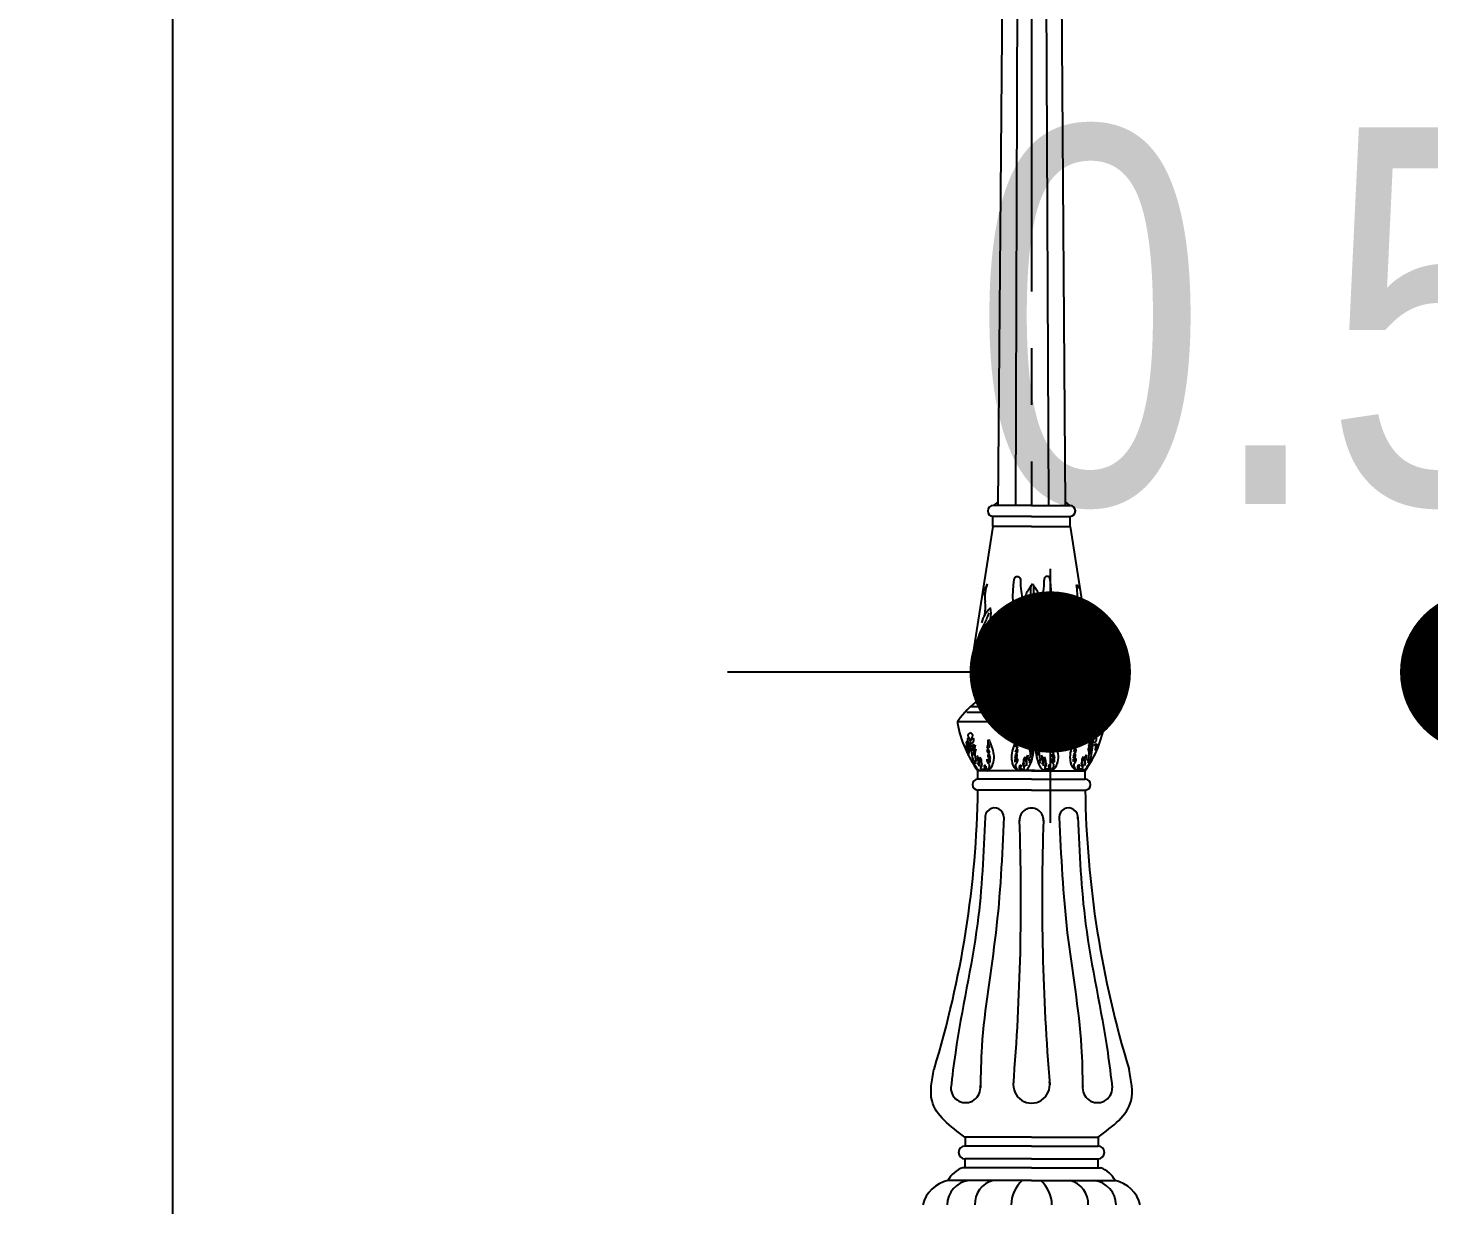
# Model space of a CAD drawing. Header units: metres. Extents: x 563371 to 571261, y 2062953 to 2068466.
# Drawn here: x 568685.32 to 568691.83, y 2065920.24 to 2065925.71 of the extents above; entities that cross this region are included whole.
import ezdxf

# ---------------------------------------------------------------- set-up
doc = ezdxf.new("R2010")
doc.units = ezdxf.units.M
doc.linetypes.add('CENTER2', pattern=[1.125, 0.75, -0.125, 0.125, -0.125])
doc.linetypes.add('HIDDEN', pattern=[0.375, 0.25, -0.125])
doc.layers.get('0').update_dxf_attribs({"linetype": 'CONTINUOUS'})
doc.layers.get('DEFPOINTS').update_dxf_attribs({"linetype": 'CONTINUOUS'})
for name, color, linetype in [('Den', 7, 'CONTINUOUS'), ('ghichieudai', 7, 'CONTINUOUS'), ('MATCATDUONG', 8, 'CONTINUOUS'), ('ViaHeSphu', 32, 'CONTINUOUS')]:
    doc.layers.add(name, color=color, linetype=linetype)
doc.styles.add('ktcn', font='VHARIAL.ttf', dxfattribs={"width": 0.8})
doc.dimstyles.new('a', dxfattribs={"dimtxt": 1.75, "dimasz": 0.75, "dimexe": 0.7, "dimexo": 0, "dimgap": 0.75, "dimtad": 1, "dimzin": 0, "dimdsep": 46, "dimtxsty": 'ktcn', "dimblk": 'DOT', "dimcen": 0, "dimazin": 0, "dimtfac": 1, "dimtix": 1, "dimtofl": 0, "dimtmove": 0, "dimatfit": 3, "dimfxl": 1, "dimtolj": 1, "dimtzin": 0, "dimarcsym": 0})

# ---------------------------------------------------------------- blocks, each defined once
blk = doc.blocks.new('den2')
at = {"layer": 'Den', "color": 7}
for p, q in [((-0.451, 52.896), (-0.749, 18.16)), ((0.492, 52.861), (0.738, 18.16)), ((-0.748, 18.238), (-0.836, 18.16)), ((0.738, 18.244), (0.834, 18.16)), ((-0.854, 17.696), (-0.854, 17.92)), ((-0.005, 18.16), (-0.85, 18.16)), ((-0.005, 18.16), (0.84, 18.16)), ((0.844, 17.696), (0.844, 17.92)), ((-0.854, 17.696), (-1.328, 14.698)), ((0.844, 17.696), (1.317, 14.698)), ((-1.187, 13.873), (-1.187, 13.978)), ((1.177, 13.873), (1.177, 13.978)), ((-1.187, 12.133), (-1.187, 12.318)), ((1.177, 12.133), (1.177, 12.318)), ((-1.469, 4.247), (-1.469, 4.051)), ((1.459, 4.247), (1.459, 4.051)), ((-1.469, 3.573), (-1.469, 3.769)), ((1.459, 3.573), (1.459, 3.769)), ((-1.469, 3.573), (-1.521, 3.573)), ((1.459, 3.573), (1.511, 3.573))]:
    blk.add_line(p, q, dxfattribs=at)
at = {"layer": 'Den', "color": 8}
for p, q in [((-0.24, 52.868), (-0.359, 18.16)), ((0.227, 52.881), (0.365, 18.16)), ((-0.005, 17.92), (-0.854, 17.92)), ((-0.005, 17.92), (-0.85, 17.92)), ((-0.005, 17.92), (0.844, 17.92)), ((-0.005, 17.696), (-0.854, 17.696)), ((-0.005, 17.696), (0.844, 17.696)), ((-0.005, 14.22), (-0.963, 14.22)), ((-0.005, 14.22), (0.952, 14.22)), ((-0.005, 14.22), (0.952, 14.22)), ((-0.005, 13.978), (-1.187, 13.978)), ((-0.005, 13.978), (1.177, 13.978)), ((-0.005, 13.601), (-1.432, 13.601)), ((-0.005, 13.723), (-1.326, 13.723)), ((-0.005, 13.873), (-1.187, 13.873)), ((-0.005, 13.873), (1.177, 13.873)), ((-0.005, 13.723), (1.316, 13.723)), ((-0.005, 13.601), (1.421, 13.601)), ((-0.005, 13.398), (-1.636, 13.398)), ((-0.005, 13.398), (1.607, 13.398)), ((-1.431, 12.971), (-1.442, 12.943)), ((-1.431, 12.965), (-1.414, 12.898)), ((-1.41, 13.038), (-1.419, 13.015)), ((-1.419, 13.015), (-1.417, 13)), ((-1.417, 13), (-1.417, 12.984)), ((-1.417, 12.984), (-1.41, 12.965)), ((-1.389, 13.029), (-1.41, 13.038)), ((-1.41, 12.965), (-1.405, 12.952)), ((-1.403, 13.1), (-1.397, 13.117)), ((-1.397, 13.061), (-1.403, 13.1)), ((-1.397, 13.117), (-1.386, 13.134)), ((-1.375, 13.022), (-1.397, 13.061)), ((-1.375, 13.016), (-1.389, 13.029)), ((-1.386, 13.134), (-1.369, 13.145)), ((-1.36, 12.993), (-1.375, 13.016)), ((-1.369, 13.145), (-1.352, 13.156)), ((-1.35, 12.949), (-1.36, 12.993)), ((-1.35, 12.949), (-1.36, 12.993)), ((-1.35, 12.949), (-1.34, 12.993)), ((-1.35, 12.949), (-1.34, 12.993)), ((-1.331, 13.145), (-1.348, 13.156)), ((-1.34, 12.993), (-1.326, 13.016)), ((-1.314, 13.134), (-1.331, 13.145)), ((-1.326, 13.022), (-1.303, 13.061)), ((-1.326, 13.016), (-1.312, 13.029)), ((-1.326, 13.016), (-1.312, 13.029)), ((-1.303, 13.117), (-1.314, 13.134)), ((-1.312, 13.029), (-1.29, 13.038)), ((-1.312, 13.029), (-1.29, 13.038)), ((-1.298, 13.1), (-1.303, 13.117)), ((-1.303, 13.061), (-1.298, 13.1)), ((-1.29, 12.965), (-1.296, 12.952)), ((-1.29, 13.038), (-1.281, 13.015)), ((-1.29, 13.038), (-1.281, 13.015)), ((-1.283, 12.984), (-1.29, 12.965)), ((-1.281, 13.015), (-1.283, 13)), ((-1.281, 13.015), (-1.283, 13)), ((-1.283, 13), (-1.283, 12.984)), ((-0.963, 12.992), (-0.948, 13.008)), ((-0.963, 12.923), (-0.963, 12.992)), ((-0.948, 13.008), (-0.932, 12.977)), ((-0.337, 13.015), (-0.353, 12.984)), ((-0.322, 12.999), (-0.337, 13.015)), ((-0.322, 12.929), (-0.322, 12.999)), ((-0.015, 12.978), (-0.026, 12.95)), ((-0.015, 12.972), (0.002, 12.905)), ((0.006, 13.044), (-0.003, 13.021)), ((-0.003, 13.021), (-0.001, 13.007)), ((-0.001, 13.007), (-0.001, 12.991)), ((-0.001, 12.991), (0.006, 12.971)), ((0.027, 13.035), (0.006, 13.044)), ((0.006, 12.971), (0.011, 12.959)), ((0.013, 13.107), (0.019, 13.124)), ((0.019, 13.068), (0.013, 13.107)), ((0.019, 13.124), (0.03, 13.141)), ((0.041, 13.028), (0.019, 13.068)), ((0.041, 13.023), (0.027, 13.035)), ((0.03, 13.141), (0.047, 13.152)), ((0.056, 13), (0.041, 13.023)), ((0.047, 13.152), (0.064, 13.163)), ((0.066, 12.956), (0.056, 13)), ((0.066, 12.956), (0.056, 13)), ((0.066, 12.956), (0.076, 13)), ((0.066, 12.956), (0.076, 13)), ((0.085, 13.152), (0.068, 13.163)), ((0.076, 13), (0.09, 13.023)), ((0.102, 13.141), (0.085, 13.152)), ((0.09, 13.028), (0.113, 13.068)), ((0.09, 13.023), (0.104, 13.035)), ((0.09, 13.023), (0.104, 13.035)), ((0.113, 13.124), (0.102, 13.141)), ((0.104, 13.035), (0.126, 13.044)), ((0.104, 13.035), (0.126, 13.044)), ((0.118, 13.107), (0.113, 13.124)), ((0.113, 13.068), (0.118, 13.107)), ((0.126, 12.971), (0.12, 12.959)), ((0.126, 13.044), (0.135, 13.021)), ((0.126, 13.044), (0.135, 13.021)), ((0.133, 12.991), (0.126, 12.971)), ((0.135, 13.021), (0.133, 13.007)), ((0.135, 13.021), (0.133, 13.007)), ((0.133, 13.007), (0.133, 12.991)), ((0.453, 12.999), (0.469, 13.015)), ((0.453, 12.929), (0.453, 12.999)), ((0.469, 13.015), (0.484, 12.984)), ((0.95, 13.022), (0.934, 12.991)), ((0.965, 13.006), (0.95, 13.022)), ((0.965, 12.936), (0.965, 13.006)), ((1.272, 12.985), (1.26, 12.957)), ((1.272, 12.979), (1.289, 12.912)), ((1.293, 13.051), (1.284, 13.028)), ((1.284, 13.028), (1.285, 13.014)), ((1.285, 13.014), (1.285, 12.998)), ((1.285, 12.998), (1.293, 12.978)), ((1.314, 13.042), (1.293, 13.051)), ((1.293, 12.978), (1.298, 12.966)), ((1.298, 12.966), (1.309, 12.95)), ((1.3, 13.114), (1.305, 13.131)), ((1.305, 13.075), (1.3, 13.114)), ((1.305, 13.131), (1.317, 13.148)), ((1.328, 13.035), (1.305, 13.075)), ((1.328, 13.03), (1.314, 13.042)), ((1.317, 13.148), (1.334, 13.159)), ((1.342, 13.007), (1.328, 13.03)), ((1.334, 13.159), (1.35, 13.17)), ((1.353, 12.963), (1.342, 13.007)), ((1.353, 12.963), (1.342, 13.007)), ((1.353, 12.963), (1.363, 13.007)), ((1.353, 12.963), (1.363, 13.007)), ((1.372, 13.159), (1.355, 13.17)), ((1.363, 13.007), (1.377, 13.03)), ((1.388, 13.148), (1.372, 13.159)), ((1.377, 13.035), (1.4, 13.075)), ((1.377, 13.03), (1.391, 13.042)), ((1.377, 13.03), (1.391, 13.042)), ((1.4, 13.131), (1.388, 13.148)), ((1.391, 13.042), (1.413, 13.051)), ((1.391, 13.042), (1.413, 13.051)), ((1.407, 12.966), (1.397, 12.95)), ((1.405, 13.114), (1.4, 13.131)), ((1.4, 13.075), (1.405, 13.114)), ((1.413, 12.978), (1.407, 12.966)), ((1.413, 13.051), (1.421, 13.028)), ((1.413, 13.051), (1.421, 13.028)), ((1.42, 12.998), (1.413, 12.978)), ((1.421, 13.028), (1.42, 13.014)), ((1.421, 13.028), (1.42, 13.014)), ((1.42, 13.014), (1.42, 12.998)), ((-1.454, 12.881), (-1.437, 12.808)), ((-1.437, 12.876), (-1.454, 12.881)), ((-1.442, 12.943), (-1.437, 12.898)), ((-1.437, 12.898), (-1.42, 12.87)), ((-1.437, 12.808), (-1.426, 12.752)), ((-1.426, 12.752), (-1.42, 12.707)), ((-1.42, 12.87), (-1.403, 12.842)), ((-1.414, 12.898), (-1.386, 12.876)), ((-1.405, 12.952), (-1.394, 12.936)), ((-1.403, 12.842), (-1.403, 12.797)), ((-1.403, 12.797), (-1.386, 12.752)), ((-1.394, 12.936), (-1.385, 12.926)), ((-1.386, 12.876), (-1.369, 12.853)), ((-1.385, 12.926), (-1.368, 12.917)), ((-1.315, 12.926), (-1.333, 12.917)), ((-1.314, 12.876), (-1.331, 12.853)), ((-1.306, 12.936), (-1.315, 12.926)), ((-1.286, 12.898), (-1.314, 12.876)), ((-1.298, 12.797), (-1.314, 12.752)), ((-1.296, 12.952), (-1.306, 12.936)), ((-1.281, 12.707), (-1.303, 12.651)), ((-1.281, 12.87), (-1.298, 12.842)), ((-1.298, 12.842), (-1.298, 12.797)), ((-1.264, 12.898), (-1.281, 12.87)), ((-1.275, 12.752), (-1.281, 12.707)), ((-1.264, 12.808), (-1.275, 12.752)), ((-1.264, 12.876), (-1.247, 12.881)), ((-1.247, 12.881), (-1.264, 12.808)), ((-1.258, 12.791), (-1.23, 12.797)), ((-1.23, 12.797), (-1.253, 12.718)), ((-1.253, 12.718), (-1.253, 12.662)), ((-1.253, 12.662), (-1.247, 12.606)), ((-1.168, 12.583), (-1.202, 12.656)), ((-1.202, 12.656), (-1.191, 12.583)), ((-0.979, 12.845), (-0.963, 12.892)), ((-0.955, 12.783), (-0.979, 12.845)), ((-0.979, 12.745), (-0.971, 12.783)), ((-0.932, 12.667), (-0.979, 12.745)), ((-0.971, 12.783), (-0.948, 12.737)), ((-0.924, 12.83), (-0.963, 12.923)), ((-0.963, 12.892), (-0.963, 12.9)), ((-0.963, 12.9), (-0.94, 12.845)), ((-0.963, 12.621), (-0.963, 12.675)), ((-0.963, 12.675), (-0.932, 12.644)), ((-0.924, 12.721), (-0.955, 12.783)), ((-0.948, 12.737), (-0.924, 12.721)), ((-0.94, 12.845), (-0.924, 12.83)), ((-0.917, 12.59), (-0.932, 12.667)), ((-0.368, 12.597), (-0.353, 12.674)), ((-0.36, 12.837), (-0.322, 12.929)), ((-0.345, 12.852), (-0.36, 12.837)), ((-0.36, 12.728), (-0.329, 12.79)), ((-0.337, 12.744), (-0.36, 12.728)), ((-0.353, 12.674), (-0.306, 12.751)), ((-0.322, 12.682), (-0.353, 12.651)), ((-0.322, 12.906), (-0.345, 12.852)), ((-0.314, 12.79), (-0.337, 12.744)), ((-0.329, 12.79), (-0.306, 12.852)), ((-0.322, 12.898), (-0.322, 12.906)), ((-0.306, 12.852), (-0.322, 12.898)), ((-0.322, 12.628), (-0.322, 12.682)), ((-0.306, 12.751), (-0.314, 12.79)), ((-0.116, 12.59), (-0.083, 12.663)), ((-0.083, 12.663), (-0.094, 12.59)), ((-0.054, 12.804), (-0.032, 12.725)), ((-0.026, 12.798), (-0.054, 12.804)), ((-0.038, 12.888), (-0.021, 12.815)), ((-0.021, 12.882), (-0.038, 12.888)), ((-0.032, 12.669), (-0.038, 12.613)), ((-0.032, 12.725), (-0.032, 12.669)), ((-0.026, 12.95), (-0.021, 12.905)), ((-0.021, 12.905), (-0.004, 12.877)), ((-0.021, 12.815), (-0.009, 12.759)), ((-0.009, 12.759), (-0.004, 12.714)), ((-0.004, 12.877), (0.013, 12.848)), ((-0.004, 12.714), (0.019, 12.657)), ((0.002, 12.905), (0.03, 12.882)), ((0.011, 12.959), (0.022, 12.943)), ((0.013, 12.848), (0.013, 12.804)), ((0.013, 12.804), (0.03, 12.759)), ((0.022, 12.943), (0.031, 12.932)), ((0.03, 12.882), (0.047, 12.86)), ((0.031, 12.932), (0.048, 12.923)), ((0.101, 12.932), (0.083, 12.923)), ((0.102, 12.882), (0.085, 12.86)), ((0.11, 12.943), (0.101, 12.932)), ((0.13, 12.905), (0.102, 12.882)), ((0.118, 12.804), (0.102, 12.759)), ((0.12, 12.959), (0.11, 12.943)), ((0.135, 12.714), (0.113, 12.657)), ((0.135, 12.877), (0.118, 12.848)), ((0.118, 12.848), (0.118, 12.804)), ((0.152, 12.905), (0.135, 12.877)), ((0.141, 12.759), (0.135, 12.714)), ((0.152, 12.815), (0.141, 12.759)), ((0.152, 12.882), (0.169, 12.888)), ((0.169, 12.888), (0.152, 12.815)), ((0.158, 12.798), (0.186, 12.804)), ((0.186, 12.804), (0.163, 12.725)), ((0.163, 12.725), (0.163, 12.669)), ((0.163, 12.669), (0.169, 12.613)), ((0.248, 12.59), (0.214, 12.663)), ((0.214, 12.663), (0.225, 12.59)), ((0.438, 12.852), (0.453, 12.898)), ((0.461, 12.79), (0.438, 12.852)), ((0.438, 12.751), (0.445, 12.79)), ((0.484, 12.674), (0.438, 12.751)), ((0.445, 12.79), (0.469, 12.744)), ((0.492, 12.837), (0.453, 12.929)), ((0.453, 12.898), (0.453, 12.906)), ((0.453, 12.906), (0.476, 12.852)), ((0.453, 12.628), (0.453, 12.682)), ((0.453, 12.682), (0.484, 12.651)), ((0.492, 12.728), (0.461, 12.79)), ((0.469, 12.744), (0.492, 12.728)), ((0.476, 12.852), (0.492, 12.837)), ((0.5, 12.597), (0.484, 12.674)), ((0.919, 12.604), (0.934, 12.681)), ((0.926, 12.844), (0.965, 12.936)), ((0.942, 12.859), (0.926, 12.844)), ((0.926, 12.735), (0.957, 12.797)), ((0.95, 12.751), (0.926, 12.735)), ((0.934, 12.658), (0.926, 12.635)), ((0.934, 12.681), (0.981, 12.758)), ((0.965, 12.689), (0.934, 12.658)), ((0.965, 12.913), (0.942, 12.859)), ((0.973, 12.797), (0.95, 12.751)), ((0.957, 12.797), (0.981, 12.859)), ((0.965, 12.905), (0.965, 12.913)), ((0.981, 12.859), (0.965, 12.905)), ((0.965, 12.635), (0.965, 12.689)), ((0.981, 12.758), (0.973, 12.797)), ((1.171, 12.597), (1.204, 12.67)), ((1.204, 12.67), (1.193, 12.597)), ((1.232, 12.811), (1.255, 12.732)), ((1.26, 12.805), (1.232, 12.811)), ((1.249, 12.895), (1.266, 12.822)), ((1.266, 12.889), (1.249, 12.895)), ((1.255, 12.676), (1.249, 12.62)), ((1.255, 12.732), (1.255, 12.676)), ((1.26, 12.957), (1.266, 12.912)), ((1.266, 12.912), (1.283, 12.884)), ((1.266, 12.822), (1.277, 12.766)), ((1.277, 12.766), (1.283, 12.721)), ((1.283, 12.884), (1.3, 12.855)), ((1.283, 12.721), (1.305, 12.665)), ((1.289, 12.912), (1.317, 12.889)), ((1.3, 12.855), (1.3, 12.811)), ((1.3, 12.811), (1.317, 12.766)), ((1.309, 12.95), (1.318, 12.939)), ((1.317, 12.889), (1.334, 12.867)), ((1.318, 12.939), (1.335, 12.93)), ((1.388, 12.939), (1.37, 12.93)), ((1.388, 12.889), (1.372, 12.867)), ((1.397, 12.95), (1.388, 12.939)), ((1.417, 12.912), (1.388, 12.889)), ((1.405, 12.811), (1.388, 12.766)), ((1.422, 12.884), (1.405, 12.855)), ((1.405, 12.855), (1.405, 12.811)), ((1.439, 12.912), (1.422, 12.884)), ((1.439, 12.889), (1.456, 12.895)), ((1.456, 12.895), (1.439, 12.822)), ((-1.247, 12.606), (-1.23, 12.572)), ((-1.23, 12.572), (-1.247, 12.527)), ((-1.219, 12.55), (-1.247, 12.51)), ((-1.247, 12.51), (-1.23, 12.471)), ((-1.191, 12.583), (-1.219, 12.55)), ((-1.18, 12.454), (-1.174, 12.516)), ((-1.174, 12.516), (-1.168, 12.583)), ((-1.165, 12.482), (-1.168, 12.474)), ((-1.165, 12.482), (-1.168, 12.474)), ((-1.168, 12.474), (-1.168, 12.457)), ((-1.168, 12.474), (-1.168, 12.457)), ((-1.168, 12.457), (-1.168, 12.453)), ((-1.168, 12.457), (-1.168, 12.453)), ((-1.168, 12.453), (-1.168, 12.439)), ((-1.168, 12.453), (-1.168, 12.439)), ((-1.168, 12.439), (-1.168, 12.433)), ((-1.168, 12.439), (-1.168, 12.433)), ((-1.168, 12.433), (-1.165, 12.422)), ((-1.168, 12.433), (-1.165, 12.422)), ((-1.164, 12.583), (-1.165, 12.609)), ((-1.164, 12.583), (-1.165, 12.609)), ((-1.162, 12.491), (-1.165, 12.482)), ((-1.162, 12.491), (-1.165, 12.482)), ((-1.161, 12.557), (-1.164, 12.583)), ((-1.161, 12.557), (-1.164, 12.583)), ((-1.157, 12.502), (-1.162, 12.491)), ((-1.157, 12.502), (-1.162, 12.491)), ((-1.153, 12.539), (-1.161, 12.557)), ((-1.153, 12.539), (-1.161, 12.557)), ((-1.151, 12.515), (-1.157, 12.502)), ((-1.151, 12.515), (-1.157, 12.502)), ((-1.15, 12.522), (-1.153, 12.539)), ((-1.15, 12.522), (-1.153, 12.539)), ((-1.148, 12.524), (-1.151, 12.515)), ((-1.148, 12.524), (-1.151, 12.515)), ((-1.146, 12.534), (-1.148, 12.524)), ((-1.146, 12.534), (-1.148, 12.524)), ((-1.144, 12.589), (-1.146, 12.574)), ((-1.144, 12.589), (-1.146, 12.574)), ((-1.146, 12.574), (-1.146, 12.554)), ((-1.146, 12.574), (-1.146, 12.554)), ((-1.146, 12.554), (-1.146, 12.534)), ((-1.146, 12.554), (-1.146, 12.534)), ((-1.141, 12.6), (-1.144, 12.589)), ((-1.141, 12.6), (-1.144, 12.589)), ((-1.139, 12.614), (-1.141, 12.6)), ((-1.139, 12.614), (-1.141, 12.6)), ((-1.13, 12.602), (-1.139, 12.614)), ((-1.13, 12.602), (-1.139, 12.614)), ((-1.123, 12.588), (-1.13, 12.602)), ((-1.123, 12.588), (-1.13, 12.602)), ((-1.127, 12.417), (-1.13, 12.4)), ((-1.124, 12.429), (-1.127, 12.417)), ((-1.124, 12.429), (-1.127, 12.417)), ((-1.116, 12.456), (-1.124, 12.429)), ((-1.116, 12.456), (-1.124, 12.429)), ((-1.11, 12.555), (-1.123, 12.588)), ((-1.11, 12.555), (-1.123, 12.588)), ((-1.123, 12.369), (-1.12, 12.379)), ((-1.123, 12.359), (-1.123, 12.369)), ((-1.113, 12.349), (-1.123, 12.359)), ((-1.12, 12.379), (-1.116, 12.387)), ((-1.108, 12.48), (-1.116, 12.456)), ((-1.108, 12.48), (-1.116, 12.456)), ((-1.116, 12.387), (-1.112, 12.395)), ((-1.099, 12.344), (-1.113, 12.349)), ((-1.112, 12.395), (-1.106, 12.407)), ((-1.106, 12.529), (-1.11, 12.555)), ((-1.106, 12.529), (-1.11, 12.555)), ((-1.108, 12.48), (-1.106, 12.503)), ((-1.108, 12.48), (-1.106, 12.503)), ((-1.098, 12.487), (-1.108, 12.48)), ((-1.098, 12.487), (-1.108, 12.48)), ((-1.106, 12.503), (-1.106, 12.529)), ((-1.106, 12.503), (-1.106, 12.529)), ((-1.106, 12.407), (-1.102, 12.424)), ((-1.102, 12.424), (-1.098, 12.442)), ((-1.102, 12.424), (-1.098, 12.442)), ((-1.095, 12.48), (-1.098, 12.487)), ((-1.095, 12.48), (-1.098, 12.487)), ((-1.098, 12.442), (-1.095, 12.47)), ((-1.098, 12.442), (-1.095, 12.47)), ((-1.095, 12.47), (-1.095, 12.48)), ((-1.095, 12.47), (-1.095, 12.48)), ((-0.979, 12.536), (-0.979, 12.574)), ((-0.979, 12.574), (-0.955, 12.567)), ((-0.955, 12.481), (-0.979, 12.536)), ((-0.979, 12.319), (-0.932, 12.396)), ((-0.917, 12.559), (-0.963, 12.621)), ((-0.955, 12.567), (-0.94, 12.52)), ((-0.932, 12.458), (-0.955, 12.481)), ((-0.94, 12.52), (-0.924, 12.497)), ((-0.932, 12.644), (-0.924, 12.621)), ((-0.932, 12.427), (-0.932, 12.458)), ((-0.932, 12.396), (-0.932, 12.427)), ((-0.924, 12.621), (-0.917, 12.59)), ((-0.924, 12.497), (-0.917, 12.505)), ((-0.917, 12.505), (-0.917, 12.559)), ((-0.36, 12.628), (-0.368, 12.597)), ((-0.368, 12.566), (-0.322, 12.628)), ((-0.368, 12.511), (-0.368, 12.566)), ((-0.36, 12.504), (-0.368, 12.511)), ((-0.353, 12.651), (-0.36, 12.628)), ((-0.345, 12.527), (-0.36, 12.504)), ((-0.353, 12.465), (-0.329, 12.488)), ((-0.353, 12.434), (-0.353, 12.465)), ((-0.353, 12.403), (-0.353, 12.434)), ((-0.306, 12.326), (-0.353, 12.403)), ((-0.329, 12.573), (-0.345, 12.527)), ((-0.306, 12.581), (-0.329, 12.573)), ((-0.329, 12.488), (-0.306, 12.542)), ((-0.306, 12.542), (-0.306, 12.581)), ((-0.19, 12.486), (-0.187, 12.493)), ((-0.19, 12.476), (-0.19, 12.486)), ((-0.187, 12.448), (-0.19, 12.476)), ((-0.187, 12.493), (-0.177, 12.486)), ((-0.183, 12.43), (-0.187, 12.448)), ((-0.185, 12.351), (-0.171, 12.356)), ((-0.178, 12.413), (-0.183, 12.43)), ((-0.178, 12.535), (-0.174, 12.562)), ((-0.178, 12.51), (-0.178, 12.535)), ((-0.177, 12.486), (-0.178, 12.51)), ((-0.173, 12.402), (-0.178, 12.413)), ((-0.177, 12.486), (-0.169, 12.462)), ((-0.174, 12.562), (-0.162, 12.594)), ((-0.169, 12.394), (-0.173, 12.402)), ((-0.171, 12.356), (-0.162, 12.366)), ((-0.169, 12.462), (-0.16, 12.436)), ((-0.164, 12.385), (-0.169, 12.394)), ((-0.162, 12.375), (-0.164, 12.385)), ((-0.162, 12.594), (-0.155, 12.608)), ((-0.162, 12.366), (-0.162, 12.375)), ((-0.16, 12.436), (-0.157, 12.423)), ((-0.157, 12.423), (-0.155, 12.406)), ((-0.155, 12.608), (-0.146, 12.621)), ((-0.146, 12.621), (-0.143, 12.607)), ((-0.143, 12.607), (-0.14, 12.596)), ((-0.14, 12.596), (-0.139, 12.58)), ((-0.139, 12.58), (-0.139, 12.561)), ((-0.139, 12.561), (-0.139, 12.541)), ((-0.139, 12.541), (-0.136, 12.531)), ((-0.136, 12.531), (-0.133, 12.521)), ((-0.135, 12.528), (-0.132, 12.545)), ((-0.133, 12.521), (-0.128, 12.509)), ((-0.132, 12.545), (-0.124, 12.563)), ((-0.128, 12.509), (-0.122, 12.497)), ((-0.124, 12.563), (-0.121, 12.59)), ((-0.122, 12.497), (-0.119, 12.489)), ((-0.121, 12.59), (-0.119, 12.615)), ((-0.119, 12.489), (-0.117, 12.481)), ((-0.117, 12.44), (-0.119, 12.429)), ((-0.117, 12.481), (-0.117, 12.464)), ((-0.117, 12.464), (-0.117, 12.46)), ((-0.117, 12.46), (-0.117, 12.446)), ((-0.117, 12.446), (-0.117, 12.44)), ((-0.111, 12.523), (-0.116, 12.59)), ((-0.105, 12.461), (-0.111, 12.523)), ((-0.094, 12.59), (-0.066, 12.556)), ((-0.066, 12.556), (-0.038, 12.517)), ((-0.038, 12.613), (-0.054, 12.579)), ((-0.054, 12.579), (-0.038, 12.534)), ((-0.038, 12.517), (-0.054, 12.478)), ((0.169, 12.613), (0.186, 12.579)), ((0.186, 12.579), (0.169, 12.534)), ((0.197, 12.556), (0.169, 12.517)), ((0.169, 12.517), (0.186, 12.478)), ((0.225, 12.59), (0.197, 12.556)), ((0.237, 12.461), (0.242, 12.523)), ((0.242, 12.523), (0.248, 12.59)), ((0.251, 12.489), (0.248, 12.481)), ((0.251, 12.489), (0.248, 12.481)), ((0.248, 12.481), (0.248, 12.464)), ((0.248, 12.481), (0.248, 12.464)), ((0.248, 12.464), (0.248, 12.46)), ((0.248, 12.464), (0.248, 12.46)), ((0.248, 12.46), (0.248, 12.446)), ((0.248, 12.46), (0.248, 12.446)), ((0.248, 12.446), (0.248, 12.44)), ((0.248, 12.446), (0.248, 12.44)), ((0.248, 12.44), (0.251, 12.429)), ((0.248, 12.44), (0.251, 12.429)), ((0.252, 12.59), (0.251, 12.615)), ((0.252, 12.59), (0.251, 12.615)), ((0.254, 12.497), (0.251, 12.489)), ((0.254, 12.497), (0.251, 12.489)), ((0.255, 12.563), (0.252, 12.59)), ((0.255, 12.563), (0.252, 12.59)), ((0.259, 12.509), (0.254, 12.497)), ((0.259, 12.509), (0.254, 12.497)), ((0.263, 12.545), (0.255, 12.563)), ((0.263, 12.545), (0.255, 12.563)), ((0.265, 12.521), (0.259, 12.509)), ((0.265, 12.521), (0.259, 12.509)), ((0.266, 12.528), (0.263, 12.545)), ((0.266, 12.528), (0.263, 12.545)), ((0.268, 12.531), (0.265, 12.521)), ((0.268, 12.531), (0.265, 12.521)), ((0.271, 12.541), (0.268, 12.531)), ((0.271, 12.541), (0.268, 12.531)), ((0.272, 12.596), (0.271, 12.58)), ((0.272, 12.596), (0.271, 12.58)), ((0.271, 12.58), (0.271, 12.561)), ((0.271, 12.58), (0.271, 12.561)), ((0.271, 12.561), (0.271, 12.541)), ((0.271, 12.561), (0.271, 12.541)), ((0.275, 12.607), (0.272, 12.596)), ((0.275, 12.607), (0.272, 12.596)), ((0.278, 12.621), (0.275, 12.607)), ((0.278, 12.621), (0.275, 12.607)), ((0.286, 12.608), (0.278, 12.621)), ((0.286, 12.608), (0.278, 12.621)), ((0.293, 12.594), (0.286, 12.608)), ((0.293, 12.594), (0.286, 12.608)), ((0.289, 12.423), (0.286, 12.406)), ((0.292, 12.436), (0.289, 12.423)), ((0.292, 12.436), (0.289, 12.423)), ((0.3, 12.462), (0.292, 12.436)), ((0.3, 12.462), (0.292, 12.436)), ((0.306, 12.562), (0.293, 12.594)), ((0.306, 12.562), (0.293, 12.594)), ((0.293, 12.375), (0.296, 12.385)), ((0.293, 12.366), (0.293, 12.375)), ((0.303, 12.356), (0.293, 12.366)), ((0.296, 12.385), (0.3, 12.394)), ((0.308, 12.486), (0.3, 12.462)), ((0.308, 12.486), (0.3, 12.462)), ((0.3, 12.394), (0.304, 12.402)), ((0.317, 12.351), (0.303, 12.356)), ((0.304, 12.402), (0.31, 12.413)), ((0.31, 12.535), (0.306, 12.562)), ((0.31, 12.535), (0.306, 12.562)), ((0.308, 12.486), (0.31, 12.51)), ((0.308, 12.486), (0.31, 12.51)), ((0.318, 12.493), (0.308, 12.486)), ((0.318, 12.493), (0.308, 12.486)), ((0.31, 12.51), (0.31, 12.535)), ((0.31, 12.51), (0.31, 12.535)), ((0.31, 12.413), (0.314, 12.43)), ((0.314, 12.43), (0.318, 12.448)), ((0.314, 12.43), (0.318, 12.448)), ((0.321, 12.486), (0.318, 12.493)), ((0.321, 12.486), (0.318, 12.493)), ((0.318, 12.448), (0.321, 12.476)), ((0.318, 12.448), (0.321, 12.476)), ((0.321, 12.476), (0.321, 12.486)), ((0.321, 12.476), (0.321, 12.486)), ((0.438, 12.542), (0.438, 12.581)), ((0.438, 12.581), (0.461, 12.573)), ((0.461, 12.488), (0.438, 12.542)), ((0.438, 12.326), (0.484, 12.403)), ((0.5, 12.566), (0.453, 12.628)), ((0.461, 12.573), (0.476, 12.527)), ((0.484, 12.465), (0.461, 12.488)), ((0.476, 12.527), (0.492, 12.504)), ((0.484, 12.651), (0.492, 12.628)), ((0.484, 12.434), (0.484, 12.465)), ((0.484, 12.403), (0.484, 12.434)), ((0.492, 12.628), (0.5, 12.597)), ((0.492, 12.504), (0.5, 12.511)), ((0.5, 12.511), (0.5, 12.566)), ((0.926, 12.635), (0.919, 12.604)), ((0.919, 12.573), (0.965, 12.635)), ((0.919, 12.518), (0.919, 12.573)), ((0.926, 12.511), (0.919, 12.518)), ((0.942, 12.534), (0.926, 12.511)), ((0.934, 12.472), (0.957, 12.495)), ((0.934, 12.441), (0.934, 12.472)), ((0.934, 12.41), (0.934, 12.441)), ((0.981, 12.333), (0.934, 12.41)), ((0.957, 12.58), (0.942, 12.534)), ((0.981, 12.588), (0.957, 12.58)), ((0.957, 12.495), (0.981, 12.549)), ((0.981, 12.549), (0.981, 12.588)), ((1.097, 12.493), (1.1, 12.5)), ((1.097, 12.483), (1.097, 12.493)), ((1.1, 12.455), (1.097, 12.483)), ((1.1, 12.5), (1.11, 12.493)), ((1.104, 12.437), (1.1, 12.455)), ((1.102, 12.358), (1.115, 12.363)), ((1.108, 12.42), (1.104, 12.437)), ((1.108, 12.542), (1.113, 12.569)), ((1.108, 12.517), (1.108, 12.542)), ((1.11, 12.493), (1.108, 12.517)), ((1.114, 12.409), (1.108, 12.42)), ((1.11, 12.493), (1.118, 12.469)), ((1.113, 12.569), (1.125, 12.601)), ((1.118, 12.401), (1.114, 12.409)), ((1.115, 12.363), (1.125, 12.373)), ((1.118, 12.469), (1.127, 12.443)), ((1.123, 12.392), (1.118, 12.401)), ((1.125, 12.383), (1.123, 12.392)), ((1.125, 12.601), (1.132, 12.615)), ((1.125, 12.373), (1.125, 12.383)), ((1.127, 12.443), (1.13, 12.43)), ((1.13, 12.43), (1.132, 12.413)), ((1.132, 12.615), (1.141, 12.628)), ((1.141, 12.628), (1.144, 12.614)), ((1.144, 12.614), (1.146, 12.603)), ((1.146, 12.603), (1.148, 12.587)), ((1.148, 12.587), (1.148, 12.568)), ((1.148, 12.568), (1.148, 12.548)), ((1.148, 12.548), (1.151, 12.538)), ((1.151, 12.538), (1.153, 12.528)), ((1.152, 12.535), (1.155, 12.552)), ((1.153, 12.528), (1.159, 12.516)), ((1.155, 12.552), (1.163, 12.57)), ((1.159, 12.516), (1.165, 12.505)), ((1.163, 12.57), (1.166, 12.597)), ((1.165, 12.505), (1.167, 12.496)), ((1.166, 12.597), (1.167, 12.622)), ((1.167, 12.496), (1.17, 12.488)), ((1.17, 12.447), (1.167, 12.436)), ((1.17, 12.488), (1.17, 12.471)), ((1.17, 12.471), (1.17, 12.467)), ((1.17, 12.467), (1.17, 12.453)), ((1.17, 12.453), (1.17, 12.447)), ((1.176, 12.53), (1.171, 12.597)), ((1.182, 12.468), (1.176, 12.53)), ((1.193, 12.597), (1.221, 12.563)), ((1.221, 12.563), (1.249, 12.524)), ((1.249, 12.62), (1.232, 12.586)), ((1.232, 12.586), (1.249, 12.541)), ((1.249, 12.524), (1.232, 12.485)), ((-0.005, 12.318), (-1.187, 12.318)), ((-0.005, 12.133), (-1.187, 12.133)), ((0.066, 12.321), (-0.293, 12.321)), ((-0.005, 12.318), (1.177, 12.318)), ((-0.005, 12.133), (1.177, 12.133)), ((0.066, 12.321), (0.425, 12.321)), ((0.066, 12.321), (0.425, 12.321)), ((1.183, 12.328), (0.993, 12.328)), ((-0.005, 11.893), (-1.187, 11.893)), ((-0.005, 11.893), (1.177, 11.893)), ((-0.005, 4.247), (-1.469, 4.247)), ((-0.005, 4.051), (-1.469, 4.051)), ((-0.005, 4.247), (1.459, 4.247)), ((-0.005, 4.051), (1.459, 4.051)), ((-0.005, 3.769), (-1.469, 3.769)), ((-0.005, 3.769), (1.459, 3.769)), ((-0.005, 3.573), (-1.469, 3.573)), ((-0.005, 3.573), (1.459, 3.573)), ((-0.005, 3.291), (-1.845, 3.291)), ((-0.005, 3.291), (1.835, 3.291))]:
    blk.add_line(p, q, dxfattribs=at)
at = {"layer": 'Den', "color": 5, "linetype": 'CENTER2', "ltscale": 10}
blk.add_line((-0.004, 52.878), (-0.006, 18.16), dxfattribs=at)
at = {"layer": 'Den', "color": 7}
for centre, radius, start, end in [((-0.85, 18.04), 0.12, 90, 270), ((0.84, 18.04), 0.12, 270, 90), ((-0.799, 14.723), 0.529, 182.7361, 251.9742), ((0.789, 14.723), 0.529, 288.0258, 357.2639), ((-1.197, 14.211), 0.234, 272.3234, 2.074), ((1.186, 14.211), 0.234, 177.926, 267.6766), ((0.498, 11.812), 2.663, 129.2632, 142.8329), ((-0.478, 11.929), 2.554, 35.7426, 49.6006), ((0.934, 13.851), 2.617, 190.7392, 215.8606), ((-0.848, 13.765), 2.488, 324.4578, 350.7223), ((-1.187, 12.013), 0.12, 90, 270), ((1.177, 12.013), 0.12, 270, 90), ((-23.369, 12.223), 22.185, 343.003, 359.1471), ((23.359, 12.223), 22.185, 180.8529, 196.997), ((-1.469, 3.91), 0.141, 90, 270), ((1.459, 3.91), 0.141, 270, 90), ((-1.349, 3.047), 0.553, 108.1171, 153.856), ((1.339, 3.047), 0.553, 26.144, 71.8829), ((-1.698, 2.585), 0.721, 101.8105, 166.5532), ((1.688, 2.585), 0.721, 13.4468, 78.1895)]:
    blk.add_arc(centre, radius, start, end, dxfattribs=at)
at = {"layer": 'Den', "color": 8}
for centre, radius, start, end in [((0.361, 15.689), 1.532, 151.0141, 162.13), ((-0.237, 16.146), 0.795, 158.9473, 187.5671), ((-1.357, 16.123), 2.363, 357.6044, 7.11), ((-0.389, 15.366), 0.751, 133.7354, 163.7783), ((-2.198, 15.938), 1.178, 350.7904, 5.0433), ((-1.614, 15.782), 0.717, 330.204, 10.2208), ((0.601, 15.849), 0.915, 174.0376, 188.402), ((-0.385, 15.674), 0.28, 358.5171, 74.2954), ((0.414, 15.674), 0.28, 105.7046, 181.4829), ((-0.572, 15.849), 0.915, 351.598, 5.9624), ((1.643, 15.782), 0.717, 169.7792, 209.796), ((0.418, 15.366), 0.751, 16.2217, 46.2646), ((1.4, 15.968), 0.4, 171.9075, 213.1477), ((-0.685, 15.165), 0.403, 102.7156, 153.7404), ((-1.093, 15.518), 0.322, 308.6914, 7.1951), ((-0.047, 15.543), 0.344, 166.5414, 217.9278), ((-0.432, 15.378), 0.25, 4.9041, 78.5629), ((0.394, 15.86), 0.712, 191.681, 206.1964), ((0.461, 15.378), 0.25, 101.4371, 175.0959), ((-0.365, 15.86), 0.712, 333.8036, 348.319), ((0.076, 15.543), 0.344, 322.0722, 13.4586), ((1.122, 15.518), 0.322, 172.8049, 231.3086), ((0.714, 15.165), 0.403, 26.2596, 77.2844), ((-0.695, 14.992), 0.337, 125.5722, 160.074), ((-0.761, 15.12), 0.196, 77.743, 131.6503), ((-0.954, 15.3), 0.234, 290.768, 2.8036), ((-0.076, 15.356), 0.38, 176.4046, 219.414), ((-0.46, 15.149), 0.23, 17.6374, 88.6668), ((0.489, 15.149), 0.23, 91.3332, 162.3626), ((0.105, 15.356), 0.38, 320.586, 3.5954), ((0.983, 15.3), 0.234, 177.1964, 249.232), ((0.79, 15.12), 0.196, 48.3497, 102.257), ((0.724, 14.992), 0.337, 19.926, 54.4278), ((-0.505, 14.72), 0.515, 166.9535, 197.5306), ((-0.782, 14.785), 0.23, 118.0463, 167.0911), ((-0.83, 14.742), 0.114, 94.9061, 164.0131), ((-0.82, 14.944), 0.146, 67.7783, 137.0148), ((-0.843, 14.921), 0.082, 357.4618, 125.2656), ((-0.828, 14.784), 0.0732, 13.0849, 99.5678), ((-0.816, 14.95), 0.14, 11.9811, 68.3401), ((-0.816, 14.95), 0.14, 11.9811, 68.3401), ((-0.446, 14.963), 0.147, 118.2329, 174.5919), ((-0.442, 14.958), 0.154, 49.5582, 118.7947), ((-0.415, 14.936), 0.0862, 61.3074, 189.1112), ((-0.414, 14.791), 0.0768, 87.0051, 173.4881), ((-0.407, 14.747), 0.12, 22.5599, 91.6669), ((-0.462, 14.787), 0.242, 19.4819, 68.5267), ((-0.867, 14.617), 0.704, 31.9376, 44.9931), ((-0.743, 14.686), 0.54, 349.0424, 19.6195), ((0.772, 14.686), 0.54, 160.3805, 190.9576), ((0.491, 14.787), 0.242, 111.4733, 160.5181), ((0.896, 14.617), 0.704, 135.0069, 148.0624), ((0.435, 14.747), 0.12, 88.3331, 157.4401), ((0.471, 14.958), 0.154, 61.2053, 130.4418), ((0.444, 14.936), 0.0862, 350.8888, 118.6926), ((0.443, 14.791), 0.0768, 6.5119, 92.9949), ((0.475, 14.963), 0.147, 5.4081, 61.7671), ((0.845, 14.95), 0.14, 111.6599, 168.0189), ((0.845, 14.95), 0.14, 111.6599, 168.0189), ((0.857, 14.784), 0.0732, 80.4322, 166.9151), ((0.872, 14.921), 0.082, 54.7344, 182.5382), ((0.849, 14.944), 0.146, 42.9852, 112.2217), ((0.859, 14.742), 0.114, 15.9869, 85.0939), ((0.811, 14.785), 0.23, 12.9089, 61.9537), ((0.534, 14.72), 0.515, 342.4694, 13.0465), ((-0.693, 14.729), 0.411, 175.192, 223.3153), ((-0.776, 14.641), 0.232, 198.9169, 253.3895), ((-0.683, 14.698), 0.268, 163.6762, 238.7056), ((-0.727, 14.436), 0.101, 29.8809, 160.8842), ((-0.478, 14.416), 0.106, 25.6887, 156.692), ((-0.554, 14.684), 0.281, 307.8674, 22.8968), ((-0.451, 14.635), 0.243, 293.1835, 347.6561), ((0.48, 14.635), 0.243, 192.3439, 246.8165), ((0.583, 14.684), 0.281, 157.1032, 232.1326), ((0.507, 14.416), 0.106, 23.308, 154.3113), ((0.756, 14.436), 0.101, 19.1158, 150.1191), ((0.712, 14.698), 0.268, 301.2944, 16.3238), ((0.805, 14.641), 0.232, 286.6105, 341.0831), ((0.721, 14.729), 0.411, 316.6847, 4.808), ((-0.863, 14.489), 0.273, 231.5883, 293.8669), ((-0.788, 14.667), 0.3, 227.2398, 265.5721), ((-0.74, 14.451), 0.0845, 167.7566, 264.8099), ((-0.796, 14.409), 0.175, 284.404, 26.2385), ((-0.747, 14.432), 0.0642, 269.8464, 354.8546), ((-0.713, 14.432), 0.0304, 347.338, 142.8713), ((-0.402, 14.396), 0.184, 160.3345, 262.1689), ((-0.492, 14.411), 0.0319, 43.7017, 199.235), ((-0.456, 14.414), 0.0674, 191.7184, 276.7265), ((-0.466, 14.434), 0.0887, 281.763, 18.8164), ((-0.339, 14.596), 0.392, 256.9616, 334.331), ((0.368, 14.596), 0.392, 205.669, 283.0384), ((0.495, 14.434), 0.0887, 161.1836, 258.237), ((0.431, 14.396), 0.184, 277.8311, 19.6655), ((0.485, 14.414), 0.0674, 263.2735, 348.2816), ((0.521, 14.411), 0.0319, 340.765, 136.2983), ((0.825, 14.409), 0.175, 153.7615, 255.596), ((0.742, 14.432), 0.0304, 37.1287, 192.662), ((0.776, 14.432), 0.0642, 185.1454, 270.1536), ((0.769, 14.451), 0.0845, 275.1901, 12.2434), ((0.892, 14.489), 0.273, 246.1331, 308.4117), ((0.817, 14.667), 0.3, 274.4279, 312.7602), ((-1.574, 13.379), 0.0651, 139.9534, 193.4271), ((1.544, 13.379), 0.0651, 346.5729, 40.0466), ((-1.053, 12.503), 0.198, 288.0258, 357.2639), ((-0.232, 12.509), 0.198, 182.7361, 251.9742), ((0.363, 12.509), 0.198, 288.0258, 357.2639), ((1.055, 12.516), 0.198, 182.7361, 251.9742), ((-0.819, 11.292), 0.206, 0, 188.4219), ((-0.005, 11.231), 0.264, 355.9836, 184.0164), ((-0.005, 11.231), 0.264, 355.9836, 184.0164), ((0.809, 11.292), 0.206, 351.5781, 180), ((-50.058, 9.476), 49.82, 355.3039, 2.0189), ((-50.058, 9.476), 49.82, 355.3039, 2.0189), ((50.048, 9.476), 49.82, 177.9811, 184.6961), ((50.048, 9.476), 49.82, 177.9811, 184.6961), ((-1.457, 5.332), 0.326, 180, 7.995), ((-0.005, 5.397), 0.401, 170.6827, 9.3173), ((-0.005, 5.397), 0.401, 170.6827, 9.3173), ((1.447, 5.332), 0.326, 172.005, 0), ((-1.321, 2.75), 0.545, 97.0392, 179.733), ((-0.721, 2.773), 0.534, 104.1444, 182.1165), ((0.286, 2.74), 0.741, 131.9575, 178.9731), ((-0.297, 2.74), 0.741, 1.0269, 48.0425), ((0.71, 2.773), 0.534, 357.8835, 75.8556), ((1.311, 2.75), 0.545, 0.267, 82.9608)]:
    blk.add_arc(centre, radius, start, end, dxfattribs=at)
at = {"layer": 'Den', "color": 8, "linetype": 'Continuous', "ltscale": 0.5}
for points in [[(-0.371, 15.606), (-0.384, 16.528), (-0.359, 16.589), (-0.285, 16.589), (-0.248, 16.454), (-0.224, 16.221), (-0.199, 15.889)], [(0.391, 15.606), (0.404, 16.528), (0.379, 16.589), (0.305, 16.589), (0.268, 16.454), (0.244, 16.221), (0.219, 15.889)]]:
    blk.add_spline(points, degree=3, dxfattribs=at)
at = {"layer": 'Den', "color": 8}
for points in [[(-0.369, 14.214), (-0.244, 14.249), (-0.148, 14.308), (-0.08, 14.408), (-0.064, 14.541), (-0.058, 14.712), (-0.055, 14.846), (-0.049, 15.071), (-0.035, 15.283), (-0.034, 15.507), (-0.034, 15.659), (-0.028, 15.945), (-0.022, 16.102), (-0.016, 16.394)], [(0.014, 16.432), (-0.039, 16.361), (-0.084, 16.287), (-0.136, 16.179), (-0.163, 16.053), (-0.147, 15.833), (-0.144, 15.818)], [(0.014, 16.432), (0.068, 16.361), (0.113, 16.287), (0.165, 16.179), (0.192, 16.053), (0.176, 15.833), (0.173, 15.818)], [(0.398, 14.214), (0.273, 14.249), (0.177, 14.308), (0.109, 14.408), (0.093, 14.541), (0.087, 14.712), (0.084, 14.846), (0.078, 15.071), (0.064, 15.283), (0.063, 15.507), (0.063, 15.659), (0.057, 15.945), (0.051, 16.102), (0.045, 16.394)], [(0.987, 16.416), (1.008, 16.4), (1.06, 16.32), (1.064, 16.314)], [(-0.946, 15.799), (-0.974, 15.713), (-1.027, 15.599), (-1.083, 15.481), (-1.142, 15.359), (-1.19, 15.225), (-1.223, 15.058), (-1.235, 14.893), (-1.219, 14.755), (-1.196, 14.642), (-1.14, 14.495), (-1.062, 14.375), (-0.944, 14.294), (-0.788, 14.282), (-0.712, 14.326)], [(-0.279, 15.865), (-0.211, 15.786), (-0.172, 15.678), (-0.138, 15.577), (-0.11, 15.492), (-0.087, 15.39), (-0.076, 15.305), (-0.076, 15.204)], [(0.308, 15.865), (0.24, 15.786), (0.201, 15.678), (0.167, 15.577), (0.139, 15.492), (0.116, 15.39), (0.105, 15.305), (0.105, 15.204)], [(0.975, 15.799), (1.003, 15.713), (1.056, 15.599), (1.112, 15.481), (1.171, 15.359), (1.219, 15.225), (1.252, 15.058), (1.264, 14.893), (1.248, 14.755), (1.225, 14.642), (1.169, 14.495), (1.091, 14.375), (0.973, 14.294), (0.817, 14.282), (0.741, 14.326)], [(-0.84, 15.487), (-0.907, 15.406), (-0.959, 15.338), (-1.02, 15.264), (-1.064, 15.193), (-1.103, 15.109), (-1.145, 14.992), (-1.158, 14.89), (-1.16, 14.789), (-1.148, 14.686), (-1.13, 14.587), (-1.095, 14.497), (-1.037, 14.417), (-0.965, 14.356), (-0.896, 14.325), (-0.837, 14.32), (-0.781, 14.332)], [(-0.308, 15.503), (-0.268, 15.447), (-0.228, 15.379), (-0.203, 15.321), (-0.185, 15.267), (-0.166, 15.213), (-0.145, 15.149), (-0.129, 15.097), (-0.112, 15.029), (-0.108, 14.95), (-0.106, 14.85), (-0.108, 14.741), (-0.114, 14.652), (-0.128, 14.566), (-0.148, 14.479), (-0.184, 14.405), (-0.24, 14.354), (-0.294, 14.325), (-0.363, 14.298), (-0.443, 14.293), (-0.502, 14.321)], [(0.337, 15.503), (0.297, 15.447), (0.257, 15.379), (0.232, 15.321), (0.214, 15.267), (0.195, 15.213), (0.174, 15.149), (0.158, 15.097), (0.141, 15.029), (0.137, 14.95), (0.135, 14.85), (0.137, 14.741), (0.143, 14.652), (0.157, 14.566), (0.177, 14.479), (0.213, 14.405), (0.269, 14.354), (0.322, 14.325), (0.392, 14.298), (0.472, 14.293), (0.531, 14.321)], [(0.869, 15.487), (0.936, 15.406), (0.988, 15.338), (1.049, 15.264), (1.093, 15.193), (1.132, 15.109), (1.174, 14.992), (1.187, 14.89), (1.189, 14.789), (1.177, 14.686), (1.159, 14.587), (1.124, 14.497), (1.066, 14.417), (0.994, 14.356), (0.925, 14.325), (0.866, 14.32), (0.81, 14.332)], [(-1.103, 14.763), (-1.09, 14.839), (-1.063, 14.943), (-1.013, 15.029), (-0.943, 15.113), (-0.881, 15.173), (-0.801, 15.241)], [(-0.397, 15.299), (-0.368, 15.258), (-0.331, 15.208), (-0.281, 15.15), (-0.248, 15.088), (-0.215, 15.013), (-0.186, 14.939), (-0.173, 14.868), (-0.165, 14.785), (-0.165, 14.719), (-0.171, 14.636), (-0.186, 14.566), (-0.216, 14.484), (-0.245, 14.44), (-0.272, 14.414), (-0.302, 14.39), (-0.352, 14.367)], [(0.426, 15.299), (0.397, 15.258), (0.36, 15.208), (0.31, 15.15), (0.277, 15.088), (0.244, 15.013), (0.215, 14.939), (0.202, 14.868), (0.194, 14.785), (0.194, 14.719), (0.2, 14.636), (0.215, 14.566), (0.245, 14.484), (0.274, 14.44), (0.301, 14.414), (0.331, 14.39), (0.381, 14.367)], [(1.132, 14.763), (1.119, 14.839), (1.092, 14.943), (1.042, 15.029), (0.972, 15.113), (0.91, 15.173), (0.83, 15.241)], [(-0.679, 14.979), (-0.682, 14.909), (-0.756, 14.8)], [(-0.593, 14.976), (-0.581, 14.904), (-0.49, 14.799)], [(0.622, 14.976), (0.61, 14.904), (0.519, 14.799)], [(0.708, 14.979), (0.711, 14.909), (0.785, 14.8)], [(-0.933, 12.972), (-0.837, 12.637), (-0.855, 12.463)], [(-0.35, 12.985), (-0.446, 12.608), (-0.428, 12.458)], [(0.483, 12.979), (0.579, 12.644), (0.561, 12.47)], [(0.937, 12.992), (0.841, 12.615), (0.859, 12.465)], [(1.016, 12.43), (1.011, 12.38), (1.156, 12.337), (1.21, 12.385), (1.294, 12.583), (1.353, 12.963)], [(-1.014, 12.416), (-1.009, 12.367), (-1.153, 12.323), (-1.208, 12.371), (-1.292, 12.57), (-1.35, 12.949)], [(-0.271, 12.423), (-0.276, 12.373), (-0.131, 12.33), (-0.077, 12.378), (0.007, 12.576), (0.066, 12.956)], [(0.402, 12.423), (0.408, 12.373), (0.263, 12.33), (0.208, 12.378), (0.124, 12.576), (0.066, 12.956)], [(-1.014, 12.416), (-1.033, 12.434), (-1.046, 12.426), (-1.038, 12.39), (-1.041, 12.368), (-1.084, 12.345), (-1.099, 12.344)], [(-0.271, 12.423), (-0.251, 12.441), (-0.239, 12.432), (-0.247, 12.396), (-0.244, 12.375), (-0.201, 12.352), (-0.185, 12.351)], [(0.402, 12.423), (0.383, 12.441), (0.37, 12.432), (0.378, 12.396), (0.375, 12.375), (0.332, 12.352), (0.317, 12.351)], [(1.016, 12.43), (1.036, 12.448), (1.048, 12.439), (1.04, 12.403), (1.043, 12.382), (1.086, 12.359), (1.102, 12.358)], [(-1.025, 11.292), (-1.197, 8.945), (-1.683, 6.107), (-1.783, 5.332)], [(-0.613, 11.292), (-0.793, 8.749), (-1.1, 6.241), (-1.132, 5.332)], [(0.603, 11.292), (0.783, 8.749), (1.09, 6.241), (1.121, 5.332)], [(1.015, 11.292), (1.186, 8.945), (1.672, 6.107), (1.773, 5.332)]]:
    blk.add_spline(points, degree=3, dxfattribs=at)
at = {"layer": 'Den', "color": 8, "linetype": 'Continuous', "ltscale": 0.5}
blk.add_open_spline([(-1.301, 14.867), (-1.291, 14.792), (-1.213, 14.425), (-1.099, 14.336), (-1.023, 14.276)], degree=3, knots=[0.760299, 0.760299, 0.760299, 0.760299, 1.6959, 3.547826, 3.547826, 3.547826, 3.547826], dxfattribs=at)
blk.add_open_spline([(-1.288, 14.909), (-1.289, 14.914), (-1.291, 14.917), (-1.293, 14.92)], degree=3, dxfattribs=at)
at = {"layer": 'Den', "color": 8}
blk.add_open_spline([(-1.391, 12.649), (-1.371, 12.748), (-1.361, 12.849), (-1.35, 12.949)], degree=3, dxfattribs=at)
at = {"layer": 'Den', "color": 7}
for points in [[(-1.473, 4.247), (-2.197, 5.045), (-2.154, 5.738)], [(1.462, 4.247), (2.187, 5.045), (2.143, 5.738)]]:
    blk.add_spline(points, degree=3, dxfattribs=at)
blk = doc.blocks.new('_Dot')
at = {"color": 0, "linetype": 'ByBlock', "lineweight": -2}
blk.add_line((-0.5, 0), (-1, 0), dxfattribs=at)
at = {"color": 0, "linetype": 'ByBlock', "const_width": 0.5}
blk.add_lwpolyline([(-0.25, 0, 1), (0.25, 0, 1)], format="xyb", close=True, dxfattribs=at)
blk = doc.blocks.new('*D118')
at = {"layer": 'DEFPOINTS', "color": 0, "linetype": 'Continuous'}
for p in [(568690.0712, 2065923.1968, 0), (568692.0712, 2065923.1968, 0), (568692.0712, 2065922.7179)]:
    blk.add_point(p, dxfattribs=at)
at = {"layer": 'MATCATDUONG', "color": 0, "linetype": 'Continuous', "lineweight": -2}
for p, q in [((568690.0712, 2065923.1968), (568690.0712, 2065922.0179)), ((568692.0712, 2065923.1968), (568692.0712, 2065922.0179)), ((568689.3212, 2065922.7179), (568688.5712, 2065922.7179)), ((568692.8212, 2065922.7179), (568693.5712, 2065922.7179))]:
    blk.add_line(p, q, dxfattribs=at)
at = {"layer": 'MATCATDUONG', "color": 0, "linetype": 'Continuous', "lineweight": -2, "xscale": 0.75, "yscale": 0.75, "zscale": 0.75}
blk.add_blockref('_Dot', (568690.0712, 2065922.7179), dxfattribs=at)
at = {"layer": 'MATCATDUONG', "color": 0, "linetype": 'Continuous', "lineweight": -2, "xscale": 0.75, "yscale": 0.75, "zscale": 0.75, "rotation": 180}
blk.add_blockref('_Dot', (568692.0712, 2065922.7179), dxfattribs=at)
at = {"layer": 'MATCATDUONG', "color": 0, "linetype": 'Continuous', "insert": (568691.0712, 2065924.3614), "char_height": 1.75, "attachment_point": 5, "style": 'ktcn'}
blk.add_mtext('\\A1;0.5', dxfattribs=at)

msp = doc.modelspace()

# ---------------------------------------------------------------- linework, layer by layer
at = {"layer": 'ViaHeSphu', "linetype": 'HIDDEN', "ltscale": 50}
msp.add_lwpolyline([(568764.1567, 2065944.7469), (568792.9358, 2065864.2962), (568789.8216, 2065858.1825), (568722.1512, 2065838.356), (568603.2909, 2065803.5317), (568597.048, 2065806.9126), (568573.2887, 2065885.6377), (568576.6326, 2065891.8632), (568735.9627, 2065939.7333, 0.022858), (568754.5017, 2065946.2407), (568757.8354, 2065947.5849), (568764.1567, 2065944.7469)], format="xyb", dxfattribs=at)

# ---------------------------------------------------------------- next in the draw order: wipeouts: each hides what was drawn before it
msp.add_wipeout([(568538.5548, 2065837.1158), (569134.3908, 2065836.3611), (569086.2233, 2065956.1498), (568779.0042, 2065956.6832), (568600.6017, 2065960.3155)]).dxf.layer = 'ghichieudai'

# ---------------------------------------------------------------- next in the draw order: linework, layer by layer
at = {"layer": 'MATCATDUONG', "color": 40, "linetype": 'Continuous', "extrusion": (3.31378e-12, 1.1371e-08, 1)}
msp.add_line((568685.9939, 2065938.6535, 0), (568685.9939, 2065919.6609, 0), dxfattribs=at)

# ---------------------------------------------------------------- next in the draw order: block references
at = {"layer": 'Den', "color": 3, "linetype": 'Continuous', "extrusion": (3.31378e-12, 1.1371e-08, 1), "xscale": 0.2109375, "yscale": 0.2109375, "zscale": 0.2109375}
msp.add_blockref('den2', (568689.9853, 2065919.6609, 0.0235), dxfattribs=at)

# ---------------------------------------------------------------- next in the draw order: dimensions: what is measured, and where the dimension line sits
at = {"layer": 'MATCATDUONG', "color": 7, "linetype": 'Continuous'}
dim = msp.add_linear_dim(base=(568692.0712, 2065922.7179, 0), p1=(568690.0712, 2065923.1968, 0), p2=(568692.0712, 2065923.1968, 0), dimstyle='a', override={"dimdec": 1, "dimlfac": 0.25}, dxfattribs=at)
dim.commit()
dim.dimension.update_dxf_attribs({"geometry": '*D118', "text_midpoint": (568691.0712, 2065924.3614, 0)})

doc.saveas('drawing.dxf')
